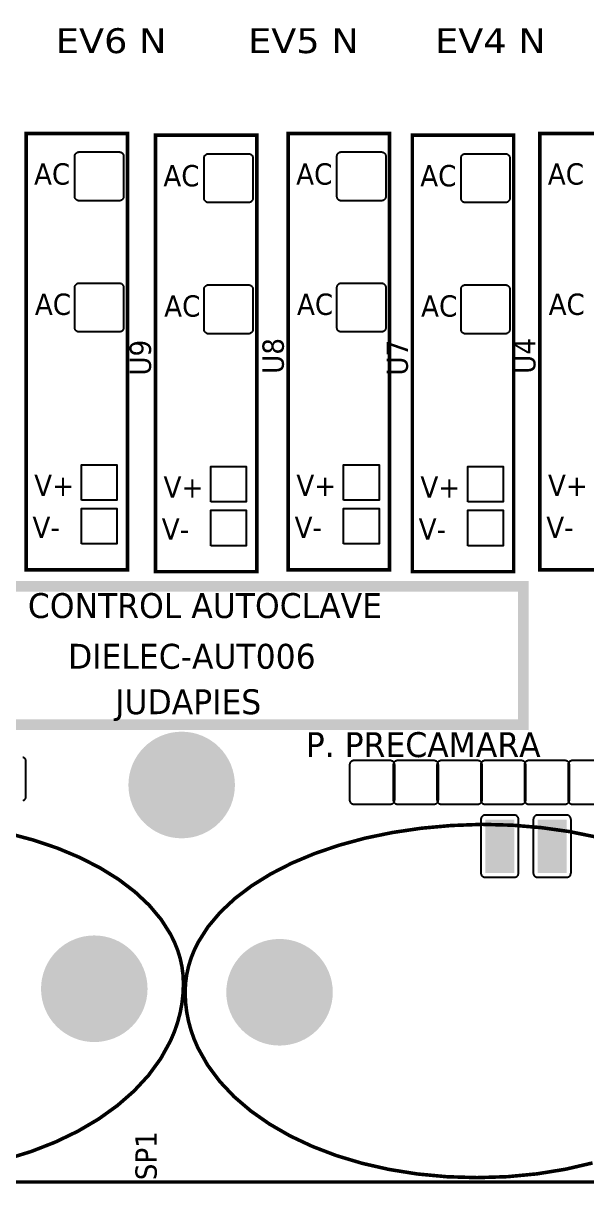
# Model space of a CAD drawing. Header units: millimetres. Extents: x 123.5 to 144.3, y 105.4 to 121.6.
# Drawn here: x 131.853 to 134.138, y 111.105 to 115.807 of the extents above; entities that cross this region are included whole.
import ezdxf

# ---------------------------------------------------------------- set-up
doc = ezdxf.new("R2010")
doc.units = ezdxf.units.MM
doc.layers.add('DESC', color=250, linetype='Continuous')
doc.styles.get("Standard").update_dxf_attribs({"font": 'tahoma.ttf'})

# ---------------------------------------------------------------- blocks, each defined once
blk = doc.blocks.new('RPAD')
blk.add_trace([(-0.5, -0.5), (-0.5, 0.5), (0.5, -0.5), (0.5, 0.5)])
blk = doc.blocks.new('EPAD')
at = {"const_width": 0.5}
blk.add_lwpolyline([(-0.25, 0, 1), (0.25, 0, 1)], format="xyb", close=True, dxfattribs=at)
blk = doc.blocks.new('DIELEC-AUT006')
for points, const_width in [([(145.7768, 111.1683), (155.7749, 111.1683), (155.7749, 115.8809), (145.7768, 115.8809), (145.7768, 111.1683)], 0.012), ([(145.7768, 111.1683), (155.7749, 111.1683), (155.7749, 115.8809), (145.7768, 115.8809), (145.7768, 111.1683)], 0.012), ([(145.7768, 111.1683), (155.7749, 111.1683), (155.7749, 115.8809), (145.7768, 115.8809), (145.7768, 111.1683)], 0.012), ([(151.0798, 113.2352), (151.4224, 113.2352), (151.4224, 114.7091), (151.0798, 114.7091), (151.0798, 113.2352)], 0.012), ([(151.0798, 113.2352), (151.4224, 113.2352), (151.4224, 114.7091), (151.0798, 114.7091), (151.0798, 113.2352)], 0.012), ([(151.0798, 113.2352), (151.4224, 113.2352), (151.4224, 114.7091), (151.0798, 114.7091), (151.0798, 113.2352)], 0.012), ([(151.5169, 113.2293), (151.8594, 113.2293), (151.8594, 114.7032), (151.5169, 114.7032), (151.5169, 113.2293)], 0.012), ([(151.5169, 113.2293), (151.8594, 113.2293), (151.8594, 114.7032), (151.5169, 114.7032), (151.5169, 113.2293)], 0.012), ([(151.5169, 113.2293), (151.8594, 113.2293), (151.8594, 114.7032), (151.5169, 114.7032), (151.5169, 113.2293)], 0.012), ([(151.9657, 113.2352), (152.3082, 113.2352), (152.3082, 114.7091), (151.9657, 114.7091), (151.9657, 113.2352)], 0.012), ([(151.9657, 113.2352), (152.3082, 113.2352), (152.3082, 114.7091), (151.9657, 114.7091), (151.9657, 113.2352)], 0.012), ([(151.9657, 113.2352), (152.3082, 113.2352), (152.3082, 114.7091), (151.9657, 114.7091), (151.9657, 113.2352)], 0.012), ([(152.385, 113.2293), (152.7275, 113.2293), (152.7275, 114.7032), (152.385, 114.7032), (152.385, 113.2293)], 0.012), ([(152.385, 113.2293), (152.7275, 113.2293), (152.7275, 114.7032), (152.385, 114.7032), (152.385, 113.2293)], 0.012), ([(152.385, 113.2293), (152.7275, 113.2293), (152.7275, 114.7032), (152.385, 114.7032), (152.385, 113.2293)], 0.012), ([(152.8161, 113.2352), (153.1586, 113.2352), (153.1586, 114.7091), (152.8161, 114.7091), (152.8161, 113.2352)], 0.012), ([(152.8161, 113.2352), (153.1586, 113.2352), (153.1586, 114.7091), (152.8161, 114.7091), (152.8161, 113.2352)], 0.012), ([(152.8161, 113.2352), (153.1586, 113.2352), (153.1586, 114.7091), (152.8161, 114.7091), (152.8161, 113.2352)], 0.012), ([(150.8703, 112.7128), (152.7601, 112.7128), (152.7601, 113.1793), (150.8703, 113.1793), (150.8703, 112.7128)], 0.036), ([(150.8703, 112.7128), (152.7601, 112.7128), (152.7601, 113.1793), (150.8703, 113.1793), (150.8703, 112.7128)], 0.036), ([(150.8703, 112.7128), (152.7601, 112.7128), (152.7601, 113.1793), (150.8703, 113.1793), (150.8703, 112.7128)], 0.036), ([(151.0098, 111.2445), (151.0967, 111.2712), (151.1785, 111.3031), (151.2546, 111.3397), (151.3247, 111.3809), (151.3882, 111.4264), (151.4447, 111.4758), (151.4938, 111.5288), (151.5349, 111.5852), (151.5677, 111.6447), (151.5809, 111.6755), (151.5917, 111.707), (151.6003, 111.739), (151.6065, 111.7717), (151.6102, 111.8049), (151.6115, 111.8386), (151.6102, 111.8673), (151.6065, 111.8957), (151.6005, 111.9235), (151.5921, 111.9509), (151.5814, 111.9777), (151.5685, 112.004), (151.5363, 112.0547), (151.4959, 112.1028), (151.4477, 112.1481), (151.3922, 112.1903), (151.3298, 112.229), (151.261, 112.2642), (151.1862, 112.2955), (151.1059, 112.3226), (151.0205, 112.3454)], 0.012), ([(151.0098, 111.2445), (151.0967, 111.2712), (151.1785, 111.3031), (151.2546, 111.3397), (151.3247, 111.3809), (151.3882, 111.4264), (151.4447, 111.4758), (151.4938, 111.5288), (151.5349, 111.5852), (151.5677, 111.6447), (151.5809, 111.6755), (151.5917, 111.707), (151.6003, 111.739), (151.6065, 111.7717), (151.6102, 111.8049), (151.6115, 111.8386), (151.6102, 111.8673), (151.6065, 111.8957), (151.6005, 111.9235), (151.5921, 111.9509), (151.5814, 111.9777), (151.5685, 112.004), (151.5363, 112.0547), (151.4959, 112.1028), (151.4477, 112.1481), (151.3922, 112.1903), (151.3298, 112.229), (151.261, 112.2642), (151.1862, 112.2955), (151.1059, 112.3226), (151.0205, 112.3454)], 0.012), ([(151.0098, 111.2445), (151.0967, 111.2712), (151.1785, 111.3031), (151.2546, 111.3397), (151.3247, 111.3809), (151.3882, 111.4264), (151.4447, 111.4758), (151.4938, 111.5288), (151.5349, 111.5852), (151.5677, 111.6447), (151.5809, 111.6755), (151.5917, 111.707), (151.6003, 111.739), (151.6065, 111.7717), (151.6102, 111.8049), (151.6115, 111.8386), (151.6102, 111.8673), (151.6065, 111.8957), (151.6005, 111.9235), (151.5921, 111.9509), (151.5814, 111.9777), (151.5685, 112.004), (151.5363, 112.0547), (151.4959, 112.1028), (151.4477, 112.1481), (151.3922, 112.1903), (151.3298, 112.229), (151.261, 112.2642), (151.1862, 112.2955), (151.1059, 112.3226), (151.0205, 112.3454)], 0.012), ([(152.6213, 112.376), (152.5165, 112.3721), (152.4153, 112.3629), (152.318, 112.3485), (152.2251, 112.3293), (152.1371, 112.3054), (152.0544, 112.2772), (151.9774, 112.2449), (151.9066, 112.2086), (151.8425, 112.1688), (151.7854, 112.1256), (151.736, 112.0792), (151.6945, 112.0299), (151.6614, 111.978), (151.6482, 111.9512), (151.6372, 111.9238), (151.6286, 111.8958), (151.6224, 111.8674), (151.6186, 111.8384), (151.6174, 111.809), (151.6186, 111.7763), (151.6224, 111.744), (151.6285, 111.7122), (151.637, 111.6811), (151.6478, 111.6505), (151.6608, 111.6205), (151.6935, 111.5627), (151.7344, 111.5078), (151.7831, 111.4562), (151.8393, 111.4082), (151.9025, 111.364), (151.9721, 111.3239), (152.0478, 111.2883), (152.129, 111.2573), (152.2155, 111.2314), (152.3066, 111.2107), (152.4019, 111.1955), (152.5011, 111.1862), (152.6036, 111.1831), (152.7067, 111.1863), (152.8065, 111.1959), (152.9024, 111.2114), (152.9941, 111.2327)], 0.012), ([(153.0048, 112.3336), (152.9148, 112.3518), (152.8205, 112.365), (152.7226, 112.3732), (152.6213, 112.376)], 0.012), ([(152.6213, 112.376), (152.5165, 112.3721), (152.4153, 112.3629), (152.318, 112.3485), (152.2251, 112.3293), (152.1371, 112.3054), (152.0544, 112.2772), (151.9774, 112.2449), (151.9066, 112.2086), (151.8425, 112.1688), (151.7854, 112.1256), (151.736, 112.0792), (151.6945, 112.0299), (151.6614, 111.978), (151.6482, 111.9512), (151.6372, 111.9238), (151.6286, 111.8958), (151.6224, 111.8674), (151.6186, 111.8384), (151.6174, 111.809), (151.6186, 111.7763), (151.6224, 111.744), (151.6285, 111.7122), (151.637, 111.6811), (151.6478, 111.6505), (151.6608, 111.6205), (151.6935, 111.5627), (151.7344, 111.5078), (151.7831, 111.4562), (151.8393, 111.4082), (151.9025, 111.364), (151.9721, 111.3239), (152.0478, 111.2883), (152.129, 111.2573), (152.2155, 111.2314), (152.3066, 111.2107), (152.4019, 111.1955), (152.5011, 111.1862), (152.6036, 111.1831), (152.7067, 111.1863), (152.8065, 111.1959), (152.9024, 111.2114), (152.9941, 111.2327)], 0.012), ([(153.0048, 112.3336), (152.9148, 112.3518), (152.8205, 112.365), (152.7226, 112.3732), (152.6213, 112.376)], 0.012), ([(152.6213, 112.376), (152.5165, 112.3721), (152.4153, 112.3629), (152.318, 112.3485), (152.2251, 112.3293), (152.1371, 112.3054), (152.0544, 112.2772), (151.9774, 112.2449), (151.9066, 112.2086), (151.8425, 112.1688), (151.7854, 112.1256), (151.736, 112.0792), (151.6945, 112.0299), (151.6614, 111.978), (151.6482, 111.9512), (151.6372, 111.9238), (151.6286, 111.8958), (151.6224, 111.8674), (151.6186, 111.8384), (151.6174, 111.809), (151.6186, 111.7763), (151.6224, 111.744), (151.6285, 111.7122), (151.637, 111.6811), (151.6478, 111.6505), (151.6608, 111.6205), (151.6935, 111.5627), (151.7344, 111.5078), (151.7831, 111.4562), (151.8393, 111.4082), (151.9025, 111.364), (151.9721, 111.3239), (152.0478, 111.2883), (152.129, 111.2573), (152.2155, 111.2314), (152.3066, 111.2107), (152.4019, 111.1955), (152.5011, 111.1862), (152.6036, 111.1831), (152.7067, 111.1863), (152.8065, 111.1959), (152.9024, 111.2114), (152.9941, 111.2327)], 0.012), ([(153.0048, 112.3336), (152.9148, 112.3518), (152.8205, 112.365), (152.7226, 112.3732), (152.6213, 112.376)], 0.012)]:
    blk.add_lwpolyline(points, dxfattribs=dict(const_width=const_width))
for points in [[(151.2445, 114.4965), (151.2445, 114.6315), (151.2445, 114.633), (151.2448, 114.6345), (151.2451, 114.636), (151.2456, 114.6374), (151.2462, 114.6387), (151.247, 114.6399), (151.2478, 114.6411), (151.2488, 114.6421), (151.2499, 114.6431), (151.251, 114.6439), (151.2522, 114.6447), (151.2536, 114.6453), (151.2549, 114.6458), (151.2564, 114.6462), (151.2579, 114.6464), (151.2595, 114.6465), (151.3945, 114.6465), (151.396, 114.6464), (151.3975, 114.6462), (151.399, 114.6458), (151.4004, 114.6453), (151.4017, 114.6447), (151.4029, 114.6439), (151.4041, 114.6431), (151.4051, 114.6421), (151.4061, 114.6411), (151.4069, 114.6399), (151.4077, 114.6387), (151.4083, 114.6374), (151.4088, 114.636), (151.4092, 114.6345), (151.4094, 114.633), (151.4095, 114.6315), (151.4095, 114.4965), (151.4094, 114.4949), (151.4092, 114.4934), (151.4088, 114.492), (151.4083, 114.4906), (151.4077, 114.4893), (151.4069, 114.488), (151.4061, 114.4869), (151.4051, 114.4858), (151.4041, 114.4848), (151.4029, 114.484), (151.4017, 114.4832), (151.4004, 114.4826), (151.399, 114.4821), (151.3975, 114.4818), (151.396, 114.4815), (151.3945, 114.4815), (151.2595, 114.4815), (151.2579, 114.4815), (151.2564, 114.4818), (151.2549, 114.4821), (151.2536, 114.4826), (151.2522, 114.4832), (151.251, 114.484), (151.2499, 114.4848), (151.2488, 114.4858), (151.2478, 114.4869), (151.247, 114.488), (151.2462, 114.4893), (151.2456, 114.4906), (151.2451, 114.492), (151.2448, 114.4934), (151.2445, 114.4949), (151.2445, 114.4965)], [(151.6815, 114.4906), (151.6815, 114.6256), (151.6815, 114.6271), (151.6818, 114.6286), (151.6821, 114.6301), (151.6826, 114.6315), (151.6832, 114.6328), (151.684, 114.634), (151.6848, 114.6352), (151.6858, 114.6362), (151.6869, 114.6372), (151.688, 114.638), (151.6892, 114.6388), (151.6906, 114.6394), (151.6919, 114.6399), (151.6934, 114.6403), (151.6949, 114.6405), (151.6965, 114.6406), (151.8315, 114.6406), (151.833, 114.6405), (151.8345, 114.6403), (151.836, 114.6399), (151.8374, 114.6394), (151.8387, 114.6388), (151.8399, 114.638), (151.8411, 114.6372), (151.8421, 114.6362), (151.8431, 114.6352), (151.8439, 114.634), (151.8447, 114.6328), (151.8453, 114.6315), (151.8458, 114.6301), (151.8462, 114.6286), (151.8464, 114.6271), (151.8465, 114.6256), (151.8465, 114.4906), (151.8464, 114.489), (151.8462, 114.4875), (151.8458, 114.486), (151.8453, 114.4847), (151.8447, 114.4833), (151.8439, 114.4821), (151.8431, 114.481), (151.8421, 114.4799), (151.8411, 114.4789), (151.8399, 114.4781), (151.8387, 114.4773), (151.8374, 114.4767), (151.836, 114.4762), (151.8345, 114.4759), (151.833, 114.4756), (151.8315, 114.4756), (151.6965, 114.4756), (151.6949, 114.4756), (151.6934, 114.4759), (151.6919, 114.4762), (151.6906, 114.4767), (151.6892, 114.4773), (151.688, 114.4781), (151.6869, 114.4789), (151.6858, 114.4799), (151.6848, 114.481), (151.684, 114.4821), (151.6832, 114.4833), (151.6826, 114.4847), (151.6821, 114.486), (151.6818, 114.4875), (151.6815, 114.489), (151.6815, 114.4906)], [(152.1303, 114.4965), (152.1303, 114.6315), (152.1304, 114.633), (152.1306, 114.6345), (152.1309, 114.636), (152.1314, 114.6374), (152.1321, 114.6387), (152.1328, 114.6399), (152.1337, 114.6411), (152.1346, 114.6421), (152.1357, 114.6431), (152.1368, 114.6439), (152.1381, 114.6447), (152.1394, 114.6453), (152.1408, 114.6458), (152.1422, 114.6462), (152.1437, 114.6464), (152.1453, 114.6465), (152.2803, 114.6465), (152.2818, 114.6464), (152.2833, 114.6462), (152.2848, 114.6458), (152.2862, 114.6453), (152.2875, 114.6447), (152.2887, 114.6439), (152.2899, 114.6431), (152.2909, 114.6421), (152.2919, 114.6411), (152.2928, 114.6399), (152.2935, 114.6387), (152.2941, 114.6374), (152.2946, 114.636), (152.295, 114.6345), (152.2952, 114.633), (152.2953, 114.6315), (152.2953, 114.4965), (152.2952, 114.4949), (152.295, 114.4934), (152.2946, 114.492), (152.2941, 114.4906), (152.2935, 114.4893), (152.2928, 114.488), (152.2919, 114.4869), (152.2909, 114.4858), (152.2899, 114.4848), (152.2887, 114.484), (152.2875, 114.4832), (152.2862, 114.4826), (152.2848, 114.4821), (152.2833, 114.4818), (152.2818, 114.4815), (152.2803, 114.4815), (152.1453, 114.4815), (152.1437, 114.4815), (152.1422, 114.4818), (152.1408, 114.4821), (152.1394, 114.4826), (152.1381, 114.4832), (152.1368, 114.484), (152.1357, 114.4848), (152.1346, 114.4858), (152.1337, 114.4869), (152.1328, 114.488), (152.1321, 114.4893), (152.1314, 114.4906), (152.1309, 114.492), (152.1306, 114.4934), (152.1304, 114.4949), (152.1303, 114.4965)], [(152.5496, 114.4906), (152.5496, 114.6256), (152.5496, 114.6271), (152.5499, 114.6286), (152.5502, 114.6301), (152.5507, 114.6315), (152.5514, 114.6328), (152.5521, 114.634), (152.5529, 114.6352), (152.5539, 114.6362), (152.555, 114.6372), (152.5561, 114.638), (152.5574, 114.6388), (152.5587, 114.6394), (152.5601, 114.6399), (152.5615, 114.6403), (152.563, 114.6405), (152.5646, 114.6406), (152.6996, 114.6406), (152.7011, 114.6405), (152.7026, 114.6403), (152.7041, 114.6399), (152.7055, 114.6394), (152.7068, 114.6388), (152.708, 114.638), (152.7092, 114.6372), (152.7102, 114.6362), (152.7112, 114.6352), (152.7121, 114.634), (152.7128, 114.6328), (152.7134, 114.6315), (152.7139, 114.6301), (152.7143, 114.6286), (152.7145, 114.6271), (152.7146, 114.6256), (152.7146, 114.4906), (152.7145, 114.489), (152.7143, 114.4875), (152.7139, 114.486), (152.7134, 114.4847), (152.7128, 114.4833), (152.7121, 114.4821), (152.7112, 114.481), (152.7102, 114.4799), (152.7092, 114.4789), (152.708, 114.4781), (152.7068, 114.4773), (152.7055, 114.4767), (152.7041, 114.4762), (152.7026, 114.4759), (152.7011, 114.4756), (152.6996, 114.4756), (152.5646, 114.4756), (152.563, 114.4756), (152.5615, 114.4759), (152.5601, 114.4762), (152.5587, 114.4767), (152.5574, 114.4773), (152.5561, 114.4781), (152.555, 114.4789), (152.5539, 114.4799), (152.5529, 114.481), (152.5521, 114.4821), (152.5514, 114.4833), (152.5507, 114.4847), (152.5502, 114.486), (152.5499, 114.4875), (152.5496, 114.489), (152.5496, 114.4906)], [(151.2445, 114.0536), (151.2445, 114.1886), (151.2445, 114.1901), (151.2448, 114.1916), (151.2451, 114.1931), (151.2456, 114.1945), (151.2462, 114.1958), (151.247, 114.197), (151.2478, 114.1982), (151.2488, 114.1992), (151.2499, 114.2002), (151.251, 114.201), (151.2522, 114.2018), (151.2536, 114.2024), (151.2549, 114.2029), (151.2564, 114.2033), (151.2579, 114.2035), (151.2595, 114.2036), (151.3945, 114.2036), (151.396, 114.2035), (151.3975, 114.2033), (151.399, 114.2029), (151.4004, 114.2024), (151.4017, 114.2018), (151.4029, 114.201), (151.4041, 114.2002), (151.4051, 114.1992), (151.4061, 114.1982), (151.4069, 114.197), (151.4077, 114.1958), (151.4083, 114.1945), (151.4088, 114.1931), (151.4092, 114.1916), (151.4094, 114.1901), (151.4095, 114.1886), (151.4095, 114.0536), (151.4094, 114.052), (151.4092, 114.0505), (151.4088, 114.049), (151.4083, 114.0477), (151.4077, 114.0463), (151.4069, 114.0451), (151.4061, 114.0439), (151.4051, 114.0429), (151.4041, 114.0419), (151.4029, 114.0411), (151.4017, 114.0403), (151.4004, 114.0397), (151.399, 114.0392), (151.3975, 114.0389), (151.396, 114.0386), (151.3945, 114.0386), (151.2595, 114.0386), (151.2579, 114.0386), (151.2564, 114.0389), (151.2549, 114.0392), (151.2536, 114.0397), (151.2522, 114.0403), (151.251, 114.0411), (151.2499, 114.0419), (151.2488, 114.0429), (151.2478, 114.0439), (151.247, 114.0451), (151.2462, 114.0463), (151.2456, 114.0477), (151.2451, 114.049), (151.2448, 114.0505), (151.2445, 114.052), (151.2445, 114.0536)], [(151.6815, 114.0477), (151.6815, 114.1827), (151.6815, 114.1842), (151.6818, 114.1857), (151.6821, 114.1872), (151.6826, 114.1886), (151.6832, 114.1899), (151.684, 114.1911), (151.6848, 114.1923), (151.6858, 114.1933), (151.6869, 114.1943), (151.688, 114.1951), (151.6892, 114.1959), (151.6906, 114.1965), (151.6919, 114.197), (151.6934, 114.1974), (151.6949, 114.1976), (151.6965, 114.1977), (151.8315, 114.1977), (151.833, 114.1976), (151.8345, 114.1974), (151.836, 114.197), (151.8374, 114.1965), (151.8387, 114.1959), (151.8399, 114.1951), (151.8411, 114.1943), (151.8421, 114.1933), (151.8431, 114.1923), (151.8439, 114.1911), (151.8447, 114.1899), (151.8453, 114.1886), (151.8458, 114.1872), (151.8462, 114.1857), (151.8464, 114.1842), (151.8465, 114.1827), (151.8465, 114.0477), (151.8464, 114.0461), (151.8462, 114.0446), (151.8458, 114.0431), (151.8453, 114.0417), (151.8447, 114.0404), (151.8439, 114.0392), (151.8431, 114.038), (151.8421, 114.037), (151.8411, 114.036), (151.8399, 114.0352), (151.8387, 114.0344), (151.8374, 114.0338), (151.836, 114.0333), (151.8345, 114.0329), (151.833, 114.0327), (151.8315, 114.0327), (151.6965, 114.0327), (151.6949, 114.0327), (151.6934, 114.0329), (151.6919, 114.0333), (151.6906, 114.0338), (151.6892, 114.0344), (151.688, 114.0352), (151.6869, 114.036), (151.6858, 114.037), (151.6848, 114.038), (151.684, 114.0392), (151.6832, 114.0404), (151.6826, 114.0417), (151.6821, 114.0431), (151.6818, 114.0446), (151.6815, 114.0461), (151.6815, 114.0477)], [(152.1303, 114.0536), (152.1303, 114.1886), (152.1304, 114.1901), (152.1306, 114.1916), (152.1309, 114.1931), (152.1314, 114.1945), (152.1321, 114.1958), (152.1328, 114.197), (152.1337, 114.1982), (152.1346, 114.1992), (152.1357, 114.2002), (152.1368, 114.201), (152.1381, 114.2018), (152.1394, 114.2024), (152.1408, 114.2029), (152.1422, 114.2033), (152.1437, 114.2035), (152.1453, 114.2036), (152.2803, 114.2036), (152.2818, 114.2035), (152.2833, 114.2033), (152.2848, 114.2029), (152.2862, 114.2024), (152.2875, 114.2018), (152.2887, 114.201), (152.2899, 114.2002), (152.2909, 114.1992), (152.2919, 114.1982), (152.2928, 114.197), (152.2935, 114.1958), (152.2941, 114.1945), (152.2946, 114.1931), (152.295, 114.1916), (152.2952, 114.1901), (152.2953, 114.1886), (152.2953, 114.0536), (152.2952, 114.052), (152.295, 114.0505), (152.2946, 114.049), (152.2941, 114.0477), (152.2935, 114.0463), (152.2928, 114.0451), (152.2919, 114.0439), (152.2909, 114.0429), (152.2899, 114.0419), (152.2887, 114.0411), (152.2875, 114.0403), (152.2862, 114.0397), (152.2848, 114.0392), (152.2833, 114.0389), (152.2818, 114.0386), (152.2803, 114.0386), (152.1453, 114.0386), (152.1437, 114.0386), (152.1422, 114.0389), (152.1408, 114.0392), (152.1394, 114.0397), (152.1381, 114.0403), (152.1368, 114.0411), (152.1357, 114.0419), (152.1346, 114.0429), (152.1337, 114.0439), (152.1328, 114.0451), (152.1321, 114.0463), (152.1314, 114.0477), (152.1309, 114.049), (152.1306, 114.0505), (152.1304, 114.052), (152.1303, 114.0536)], [(152.5496, 114.0477), (152.5496, 114.1827), (152.5496, 114.1842), (152.5499, 114.1857), (152.5502, 114.1872), (152.5507, 114.1886), (152.5514, 114.1899), (152.5521, 114.1911), (152.5529, 114.1923), (152.5539, 114.1933), (152.555, 114.1943), (152.5561, 114.1951), (152.5574, 114.1959), (152.5587, 114.1965), (152.5601, 114.197), (152.5615, 114.1974), (152.563, 114.1976), (152.5646, 114.1977), (152.6996, 114.1977), (152.7011, 114.1976), (152.7026, 114.1974), (152.7041, 114.197), (152.7055, 114.1965), (152.7068, 114.1959), (152.708, 114.1951), (152.7092, 114.1943), (152.7102, 114.1933), (152.7112, 114.1923), (152.7121, 114.1911), (152.7128, 114.1899), (152.7134, 114.1886), (152.7139, 114.1872), (152.7143, 114.1857), (152.7145, 114.1842), (152.7146, 114.1827), (152.7146, 114.0477), (152.7145, 114.0461), (152.7143, 114.0446), (152.7139, 114.0431), (152.7134, 114.0417), (152.7128, 114.0404), (152.7121, 114.0392), (152.7112, 114.038), (152.7102, 114.037), (152.7092, 114.036), (152.708, 114.0352), (152.7068, 114.0344), (152.7055, 114.0338), (152.7041, 114.0333), (152.7026, 114.0329), (152.7011, 114.0327), (152.6996, 114.0327), (152.5646, 114.0327), (152.563, 114.0327), (152.5615, 114.0329), (152.5601, 114.0333), (152.5587, 114.0338), (152.5574, 114.0344), (152.5561, 114.0352), (152.555, 114.036), (152.5539, 114.037), (152.5529, 114.038), (152.5521, 114.0392), (152.5514, 114.0404), (152.5507, 114.0417), (152.5502, 114.0431), (152.5499, 114.0446), (152.5496, 114.0461), (152.5496, 114.0477)], [(151.267, 113.4705), (151.267, 113.5905), (151.387, 113.5905), (151.387, 113.4705), (151.267, 113.4705)], [(151.704, 113.4646), (151.704, 113.5846), (151.824, 113.5846), (151.824, 113.4646), (151.704, 113.4646)], [(152.1528, 113.4705), (152.1528, 113.5905), (152.2728, 113.5905), (152.2728, 113.4705), (152.1528, 113.4705)], [(152.5721, 113.4646), (152.5721, 113.5846), (152.6921, 113.5846), (152.6921, 113.4646), (152.5721, 113.4646)], [(151.267, 113.3229), (151.267, 113.4429), (151.387, 113.4429), (151.387, 113.3229), (151.267, 113.3229)], [(151.704, 113.317), (151.704, 113.437), (151.824, 113.437), (151.824, 113.317), (151.704, 113.317)], [(152.1528, 113.3229), (152.1528, 113.4429), (152.2728, 113.4429), (152.2728, 113.3229), (152.1528, 113.3229)], [(152.5721, 113.317), (152.5721, 113.437), (152.6921, 113.437), (152.6921, 113.317), (152.5721, 113.317)], [(152.3093, 112.4427), (152.1893, 112.4427), (152.1877, 112.4428), (152.1862, 112.443), (152.1847, 112.4434), (152.1834, 112.4439), (152.182, 112.4445), (152.1808, 112.4452), (152.1797, 112.4461), (152.1786, 112.447), (152.1776, 112.4481), (152.1768, 112.4493), (152.176, 112.4505), (152.1754, 112.4518), (152.1749, 112.4532), (152.1746, 112.4546), (152.1743, 112.4562), (152.1743, 112.4577), (152.1743, 112.5777), (152.1743, 112.5793), (152.1746, 112.5808), (152.1749, 112.5822), (152.1754, 112.5836), (152.176, 112.5849), (152.1768, 112.5862), (152.1776, 112.5873), (152.1786, 112.5884), (152.1797, 112.5893), (152.1808, 112.5902), (152.182, 112.5909), (152.1834, 112.5916), (152.1847, 112.592), (152.1862, 112.5924), (152.1877, 112.5926), (152.1893, 112.5927), (152.3093, 112.5927), (152.3108, 112.5926), (152.3123, 112.5924), (152.3138, 112.592), (152.3152, 112.5916), (152.3165, 112.5909), (152.3177, 112.5902), (152.3189, 112.5893), (152.3199, 112.5884), (152.3209, 112.5873), (152.3217, 112.5862), (152.3225, 112.5849), (152.3231, 112.5836), (152.3236, 112.5822), (152.324, 112.5808), (152.3242, 112.5793), (152.3243, 112.5777), (152.3243, 112.4577), (152.3242, 112.4562), (152.324, 112.4546), (152.3236, 112.4532), (152.3231, 112.4518), (152.3225, 112.4505), (152.3217, 112.4493), (152.3209, 112.4481), (152.3199, 112.447), (152.3189, 112.4461), (152.3177, 112.4452), (152.3165, 112.4445), (152.3152, 112.4439), (152.3138, 112.4434), (152.3123, 112.443), (152.3108, 112.4428), (152.3093, 112.4427)], [(152.4569, 112.4427), (152.3369, 112.4427), (152.3353, 112.4428), (152.3338, 112.443), (152.3324, 112.4434), (152.331, 112.4439), (152.3297, 112.4445), (152.3284, 112.4452), (152.3273, 112.4461), (152.3262, 112.447), (152.3253, 112.4481), (152.3244, 112.4493), (152.3237, 112.4505), (152.3231, 112.4518), (152.3226, 112.4532), (152.3222, 112.4546), (152.322, 112.4562), (152.3219, 112.4577), (152.3219, 112.5777), (152.322, 112.5793), (152.3222, 112.5808), (152.3226, 112.5822), (152.3231, 112.5836), (152.3237, 112.5849), (152.3244, 112.5862), (152.3253, 112.5873), (152.3262, 112.5884), (152.3273, 112.5893), (152.3284, 112.5902), (152.3297, 112.5909), (152.331, 112.5916), (152.3324, 112.592), (152.3338, 112.5924), (152.3353, 112.5926), (152.3369, 112.5927), (152.4569, 112.5927), (152.4585, 112.5926), (152.46, 112.5924), (152.4614, 112.592), (152.4628, 112.5916), (152.4641, 112.5909), (152.4654, 112.5902), (152.4665, 112.5893), (152.4676, 112.5884), (152.4685, 112.5873), (152.4694, 112.5862), (152.4701, 112.5849), (152.4707, 112.5836), (152.4712, 112.5822), (152.4716, 112.5808), (152.4718, 112.5793), (152.4719, 112.5777), (152.4719, 112.4577), (152.4718, 112.4562), (152.4716, 112.4546), (152.4712, 112.4532), (152.4707, 112.4518), (152.4701, 112.4505), (152.4694, 112.4493), (152.4685, 112.4481), (152.4676, 112.447), (152.4665, 112.4461), (152.4654, 112.4452), (152.4641, 112.4445), (152.4628, 112.4439), (152.4614, 112.4434), (152.46, 112.443), (152.4585, 112.4428), (152.4569, 112.4427)], [(152.6045, 112.4427), (152.4845, 112.4427), (152.483, 112.4428), (152.4815, 112.443), (152.48, 112.4434), (152.4786, 112.4439), (152.4773, 112.4445), (152.4761, 112.4452), (152.4749, 112.4461), (152.4739, 112.447), (152.4729, 112.4481), (152.4721, 112.4493), (152.4713, 112.4505), (152.4707, 112.4518), (152.4702, 112.4532), (152.4698, 112.4546), (152.4696, 112.4562), (152.4695, 112.4577), (152.4695, 112.5777), (152.4696, 112.5793), (152.4698, 112.5808), (152.4702, 112.5822), (152.4707, 112.5836), (152.4713, 112.5849), (152.4721, 112.5862), (152.4729, 112.5873), (152.4739, 112.5884), (152.4749, 112.5893), (152.4761, 112.5902), (152.4773, 112.5909), (152.4786, 112.5916), (152.48, 112.592), (152.4815, 112.5924), (152.483, 112.5926), (152.4845, 112.5927), (152.6045, 112.5927), (152.6061, 112.5926), (152.6076, 112.5924), (152.6091, 112.592), (152.6104, 112.5916), (152.6118, 112.5909), (152.613, 112.5902), (152.6141, 112.5893), (152.6152, 112.5884), (152.6162, 112.5873), (152.617, 112.5862), (152.6178, 112.5849), (152.6184, 112.5836), (152.6189, 112.5822), (152.6192, 112.5808), (152.6195, 112.5793), (152.6195, 112.5777), (152.6195, 112.4577), (152.6195, 112.4562), (152.6192, 112.4546), (152.6189, 112.4532), (152.6184, 112.4518), (152.6178, 112.4505), (152.617, 112.4493), (152.6162, 112.4481), (152.6152, 112.447), (152.6141, 112.4461), (152.613, 112.4452), (152.6118, 112.4445), (152.6104, 112.4439), (152.6091, 112.4434), (152.6076, 112.443), (152.6061, 112.4428), (152.6045, 112.4427)], [(152.7522, 112.4427), (152.6322, 112.4427), (152.6306, 112.4428), (152.6291, 112.443), (152.6277, 112.4434), (152.6263, 112.4439), (152.625, 112.4445), (152.6237, 112.4452), (152.6226, 112.4461), (152.6215, 112.447), (152.6206, 112.4481), (152.6197, 112.4493), (152.619, 112.4505), (152.6183, 112.4518), (152.6178, 112.4532), (152.6175, 112.4546), (152.6173, 112.4562), (152.6172, 112.4577), (152.6172, 112.5777), (152.6173, 112.5793), (152.6175, 112.5808), (152.6178, 112.5822), (152.6183, 112.5836), (152.619, 112.5849), (152.6197, 112.5862), (152.6206, 112.5873), (152.6215, 112.5884), (152.6226, 112.5893), (152.6237, 112.5902), (152.625, 112.5909), (152.6263, 112.5916), (152.6277, 112.592), (152.6291, 112.5924), (152.6306, 112.5926), (152.6322, 112.5927), (152.7522, 112.5927), (152.7537, 112.5926), (152.7552, 112.5924), (152.7567, 112.592), (152.7581, 112.5916), (152.7594, 112.5909), (152.7606, 112.5902), (152.7618, 112.5893), (152.7628, 112.5884), (152.7638, 112.5873), (152.7647, 112.5862), (152.7654, 112.5849), (152.766, 112.5836), (152.7665, 112.5822), (152.7669, 112.5808), (152.7671, 112.5793), (152.7672, 112.5777), (152.7672, 112.4577), (152.7671, 112.4562), (152.7669, 112.4546), (152.7665, 112.4532), (152.766, 112.4518), (152.7654, 112.4505), (152.7647, 112.4493), (152.7638, 112.4481), (152.7628, 112.447), (152.7618, 112.4461), (152.7606, 112.4452), (152.7594, 112.4445), (152.7581, 112.4439), (152.7567, 112.4434), (152.7552, 112.443), (152.7537, 112.4428), (152.7522, 112.4427)], [(152.8998, 112.4427), (152.7798, 112.4427), (152.7783, 112.4428), (152.7767, 112.443), (152.7753, 112.4434), (152.7739, 112.4439), (152.7726, 112.4445), (152.7714, 112.4452), (152.7702, 112.4461), (152.7692, 112.447), (152.7682, 112.4481), (152.7673, 112.4493), (152.7666, 112.4505), (152.766, 112.4518), (152.7655, 112.4532), (152.7651, 112.4546), (152.7649, 112.4562), (152.7648, 112.4577), (152.7648, 112.5777), (152.7649, 112.5793), (152.7651, 112.5808), (152.7655, 112.5822), (152.766, 112.5836), (152.7666, 112.5849), (152.7673, 112.5862), (152.7682, 112.5873), (152.7692, 112.5884), (152.7702, 112.5893), (152.7714, 112.5902), (152.7726, 112.5909), (152.7739, 112.5916), (152.7753, 112.592), (152.7767, 112.5924), (152.7783, 112.5926), (152.7798, 112.5927), (152.8998, 112.5927), (152.9014, 112.5926), (152.9029, 112.5924), (152.9043, 112.592), (152.9057, 112.5916), (152.907, 112.5909), (152.9083, 112.5902), (152.9094, 112.5893), (152.9105, 112.5884), (152.9114, 112.5873), (152.9123, 112.5862), (152.913, 112.5849), (152.9137, 112.5836), (152.9142, 112.5822), (152.9145, 112.5808), (152.9147, 112.5793), (152.9148, 112.5777), (152.9148, 112.4577), (152.9147, 112.4562), (152.9145, 112.4546), (152.9142, 112.4532), (152.9137, 112.4518), (152.913, 112.4505), (152.9123, 112.4493), (152.9114, 112.4481), (152.9105, 112.447), (152.9094, 112.4461), (152.9083, 112.4452), (152.907, 112.4445), (152.9057, 112.4439), (152.9043, 112.4434), (152.9029, 112.443), (152.9014, 112.4428), (152.8998, 112.4427)], [(152.7293, 112.4072), (152.6318, 112.4072), (152.6302, 112.4071), (152.6287, 112.4069), (152.6273, 112.4065), (152.6259, 112.406), (152.6246, 112.4054), (152.6233, 112.4046), (152.6222, 112.4038), (152.6211, 112.4028), (152.6202, 112.4018), (152.6193, 112.4006), (152.6186, 112.3994), (152.6179, 112.3981), (152.6174, 112.3967), (152.6171, 112.3952), (152.6169, 112.3937), (152.6168, 112.3922), (152.6168, 112.2122), (152.6169, 112.2106), (152.6171, 112.2091), (152.6174, 112.2076), (152.6179, 112.2063), (152.6186, 112.2049), (152.6193, 112.2037), (152.6202, 112.2026), (152.6211, 112.2015), (152.6222, 112.2005), (152.6233, 112.1997), (152.6246, 112.1989), (152.6259, 112.1983), (152.6273, 112.1978), (152.6287, 112.1975), (152.6302, 112.1972), (152.6318, 112.1972), (152.7293, 112.1972), (152.7308, 112.1972), (152.7323, 112.1975), (152.7338, 112.1978), (152.7352, 112.1983), (152.7365, 112.1989), (152.7377, 112.1997), (152.7389, 112.2005), (152.7399, 112.2015), (152.7409, 112.2026), (152.7418, 112.2037), (152.7425, 112.2049), (152.7431, 112.2063), (152.7436, 112.2076), (152.744, 112.2091), (152.7442, 112.2106), (152.7443, 112.2122), (152.7443, 112.3922), (152.7442, 112.3937), (152.744, 112.3952), (152.7436, 112.3967), (152.7431, 112.3981), (152.7425, 112.3994), (152.7418, 112.4006), (152.7409, 112.4018), (152.7399, 112.4028), (152.7389, 112.4038), (152.7377, 112.4046), (152.7365, 112.4054), (152.7352, 112.406), (152.7338, 112.4065), (152.7323, 112.4069), (152.7308, 112.4071), (152.7293, 112.4072)], [(152.9063, 112.4072), (152.8088, 112.4072), (152.8072, 112.4071), (152.8057, 112.4069), (152.8043, 112.4065), (152.8029, 112.406), (152.8016, 112.4054), (152.8003, 112.4046), (152.7992, 112.4038), (152.7981, 112.4028), (152.7972, 112.4018), (152.7963, 112.4006), (152.7956, 112.3994), (152.7949, 112.3981), (152.7944, 112.3967), (152.7941, 112.3952), (152.7939, 112.3937), (152.7938, 112.3922), (152.7938, 112.2122), (152.7939, 112.2106), (152.7941, 112.2091), (152.7944, 112.2076), (152.7949, 112.2063), (152.7956, 112.2049), (152.7963, 112.2037), (152.7972, 112.2026), (152.7981, 112.2015), (152.7992, 112.2005), (152.8003, 112.1997), (152.8016, 112.1989), (152.8029, 112.1983), (152.8043, 112.1978), (152.8057, 112.1975), (152.8072, 112.1972), (152.8088, 112.1972), (152.9063, 112.1972), (152.9078, 112.1972), (152.9093, 112.1975), (152.9108, 112.1978), (152.9122, 112.1983), (152.9135, 112.1989), (152.9147, 112.1997), (152.9159, 112.2005), (152.9169, 112.2015), (152.9179, 112.2026), (152.9188, 112.2037), (152.9195, 112.2049), (152.9201, 112.2063), (152.9206, 112.2076), (152.921, 112.2091), (152.9212, 112.2106), (152.9213, 112.2122), (152.9213, 112.3922), (152.9212, 112.3937), (152.921, 112.3952), (152.9206, 112.3967), (152.9201, 112.3981), (152.9195, 112.3994), (152.9188, 112.4006), (152.9179, 112.4018), (152.9169, 112.4028), (152.9159, 112.4038), (152.9147, 112.4046), (152.9135, 112.4054), (152.9122, 112.406), (152.9108, 112.4065), (152.9093, 112.4069), (152.9078, 112.4071), (152.9063, 112.4072)]]:
    blk.add_lwpolyline(points, close=True)
for points in [[(151.0691, 112.6034), (151.0704, 112.6027), (151.0717, 112.602), (151.0728, 112.6011), (151.0739, 112.6002), (151.0748, 112.5991), (151.0757, 112.598), (151.0764, 112.5967), (151.077, 112.5954), (151.0775, 112.594), (151.0779, 112.5926), (151.0781, 112.5911), (151.0782, 112.5895), (151.0782, 112.4695), (151.0781, 112.468), (151.0779, 112.4665), (151.0775, 112.465), (151.077, 112.4636), (151.0764, 112.4623), (151.0757, 112.4611), (151.0748, 112.4599), (151.0739, 112.4589), (151.0728, 112.4579), (151.0717, 112.457), (151.0704, 112.4563), (151.0691, 112.4557)], [(153.0475, 112.4427), (152.9275, 112.4427), (152.9259, 112.4428), (152.9244, 112.443), (152.9229, 112.4434), (152.9215, 112.4439), (152.9202, 112.4445), (152.919, 112.4452), (152.9178, 112.4461), (152.9168, 112.447), (152.9158, 112.4481), (152.915, 112.4493), (152.9142, 112.4505), (152.9136, 112.4518), (152.9131, 112.4532), (152.9128, 112.4546), (152.9125, 112.4562), (152.9125, 112.4577), (152.9125, 112.5777), (152.9125, 112.5793), (152.9128, 112.5808), (152.9131, 112.5822), (152.9136, 112.5836), (152.9142, 112.5849), (152.915, 112.5862), (152.9158, 112.5873), (152.9168, 112.5884), (152.9178, 112.5893), (152.919, 112.5902), (152.9202, 112.5909), (152.9215, 112.5916), (152.9229, 112.592), (152.9244, 112.5924), (152.9259, 112.5926), (152.9275, 112.5927), (153.0475, 112.5927)]]:
    blk.add_lwpolyline(points)
at = {"zscale": 1.5}
for name, p, xscale, yscale in [('EPAD', (151.6056, 112.5089), 0.36, 0.36), ('RPAD', (152.6805, 112.3022), 0.0975, 0.18), ('RPAD', (152.8575, 112.3022), 0.0975, 0.18), ('EPAD', (151.3103, 111.8209), 0.36, 0.36), ('EPAD', (151.9363, 111.809), 0.36, 0.36)]:
    blk.add_blockref(name, p, dxfattribs=dict(at, xscale=xscale, yscale=yscale))
for s, height, width, p in [('EV6 N', 0.084, 1.25, (151.1804, 114.9803)), ('EV6 N', 0.084, 1.25, (151.1804, 114.9803)), ('EV6 N', 0.084, 1.25, (151.1804, 114.9803)), ('EV5 N', 0.084, 1.25, (151.83, 114.9803)), ('EV5 N', 0.084, 1.25, (151.83, 114.9803)), ('EV5 N', 0.084, 1.25, (151.83, 114.9803)), ('EV4 N', 0.084, 1.25, (152.4619, 114.9803)), ('EV4 N', 0.084, 1.25, (152.4619, 114.9803)), ('EV4 N', 0.084, 1.25, (152.4619, 114.9803)), ('AC', 0.072, 1.041667, (151.1067, 114.5362)), ('AC', 0.072, 1.041667, (151.1067, 114.5362)), ('AC', 0.072, 1.041667, (151.1067, 114.5362)), ('AC', 0.072, 1.041667, (151.5437, 114.5303)), ('AC', 0.072, 1.041667, (151.5437, 114.5303)), ('AC', 0.072, 1.041667, (151.5437, 114.5303)), ('AC', 0.072, 1.041667, (151.9925, 114.5362)), ('AC', 0.072, 1.041667, (151.9925, 114.5362)), ('AC', 0.072, 1.041667, (151.9925, 114.5362)), ('AC', 0.072, 1.041667, (152.4118, 114.5303)), ('AC', 0.072, 1.041667, (152.4118, 114.5303)), ('AC', 0.072, 1.041667, (152.4118, 114.5303)), ('AC', 0.072, 1.041667, (152.8429, 114.5362)), ('AC', 0.072, 1.041667, (152.8429, 114.5362)), ('AC', 0.072, 1.041667, (152.8429, 114.5362)), ('AC', 0.072, 1.041667, (151.1095, 114.0963)), ('AC', 0.072, 1.041667, (151.1095, 114.0963)), ('AC', 0.072, 1.041667, (151.1095, 114.0963)), ('AC', 0.072, 1.041667, (151.5465, 114.0904)), ('AC', 0.072, 1.041667, (151.5465, 114.0904)), ('AC', 0.072, 1.041667, (151.5465, 114.0904)), ('AC', 0.072, 1.041667, (151.9953, 114.0963)), ('AC', 0.072, 1.041667, (151.9953, 114.0963)), ('AC', 0.072, 1.041667, (151.9953, 114.0963)), ('AC', 0.072, 1.041667, (152.4146, 114.0904)), ('AC', 0.072, 1.041667, (152.4146, 114.0904)), ('AC', 0.072, 1.041667, (152.4146, 114.0904)), ('AC', 0.072, 1.041667, (152.8457, 114.0963)), ('AC', 0.072, 1.041667, (152.8457, 114.0963)), ('AC', 0.072, 1.041667, (152.8457, 114.0963)), ('V+', 0.072, 1.041667, (151.1072, 113.4848)), ('V+', 0.072, 1.041667, (151.1072, 113.4848)), ('V+', 0.072, 1.041667, (151.1072, 113.4848)), ('V+', 0.072, 1.041667, (151.5443, 113.4789)), ('V+', 0.072, 1.041667, (151.5443, 113.4789)), ('V+', 0.072, 1.041667, (151.5443, 113.4789)), ('V+', 0.072, 1.041667, (151.9931, 113.4848)), ('V+', 0.072, 1.041667, (151.9931, 113.4848)), ('V+', 0.072, 1.041667, (151.9931, 113.4848)), ('V+', 0.072, 1.041667, (152.4124, 113.4789)), ('V+', 0.072, 1.041667, (152.4124, 113.4789)), ('V+', 0.072, 1.041667, (152.4124, 113.4789)), ('V+', 0.072, 1.041667, (152.8435, 113.4848)), ('V+', 0.072, 1.041667, (152.8435, 113.4848)), ('V+', 0.072, 1.041667, (152.8435, 113.4848)), ('V-', 0.072, 1.041667, (151.1013, 113.343)), ('V-', 0.072, 1.041667, (151.1013, 113.343)), ('V-', 0.072, 1.041667, (151.1013, 113.343)), ('V-', 0.072, 1.041667, (151.9872, 113.343)), ('V-', 0.072, 1.041667, (151.9872, 113.343)), ('V-', 0.072, 1.041667, (151.9872, 113.343)), ('V-', 0.072, 1.041667, (152.8376, 113.343)), ('V-', 0.072, 1.041667, (152.8376, 113.343)), ('V-', 0.072, 1.041667, (152.8376, 113.343)), ('V-', 0.072, 1.041667, (151.5383, 113.3371)), ('V-', 0.072, 1.041667, (151.5383, 113.3371)), ('V-', 0.072, 1.041667, (151.5383, 113.3371)), ('V-', 0.072, 1.041667, (152.4065, 113.3371)), ('V-', 0.072, 1.041667, (152.4065, 113.3371)), ('V-', 0.072, 1.041667, (152.4065, 113.3371)), ('CONTROL AUTOCLAVE', 0.084, 1.071429, (151.0859, 113.0728)), ('CONTROL AUTOCLAVE', 0.084, 1.071429, (151.0859, 113.0728)), ('CONTROL AUTOCLAVE', 0.084, 1.071429, (151.0859, 113.0728)), ('DIELEC-AUT006', 0.084, 1.071429, (151.2217, 112.9016)), ('DIELEC-AUT006', 0.084, 1.071429, (151.2217, 112.9016)), ('DIELEC-AUT006', 0.084, 1.071429, (151.2217, 112.9016)), ('JUDAPIES', 0.084, 1.071429, (151.3812, 112.748)), ('JUDAPIES', 0.084, 1.071429, (151.3812, 112.748)), ('JUDAPIES', 0.084, 1.071429, (151.3812, 112.748)), ('P. PRECAMARA', 0.084, 1.071429, (152.0249, 112.6033)), ('P. PRECAMARA', 0.084, 1.071429, (152.0249, 112.6033)), ('P. PRECAMARA', 0.084, 1.071429, (152.0249, 112.6033))]:
    blk.add_text(s, height=height, dxfattribs=dict(width=width)).set_placement(p)
at = {"width": 1.041667}
for s, p in [('U9', (151.5019, 113.8912)), ('U9', (151.5019, 113.8912)), ('U9', (151.5019, 113.8912)), ('U8', (151.9507, 113.8972)), ('U8', (151.9507, 113.8972)), ('U8', (151.9507, 113.8972)), ('U7', (152.37, 113.8912)), ('U7', (152.37, 113.8912)), ('U7', (152.37, 113.8912)), ('U4', (152.8011, 113.8972)), ('U4', (152.8011, 113.8972)), ('U4', (152.8011, 113.8972)), ('SP1', (151.5213, 111.1743)), ('SP1', (151.5213, 111.1743)), ('SP1', (151.5213, 111.1743))]:
    blk.add_text(s, height=0.072, rotation=90, dxfattribs=at).set_placement(p)

msp = doc.modelspace()

# ---------------------------------------------------------------- block references
at = {"layer": 'DESC', "xscale": 1.2, "yscale": 1.2, "zscale": 1.2}
msp.add_blockref('DIELEC-AUT006', (-49.4312, -22.2901), dxfattribs=at)

doc.saveas('drawing.dxf')
